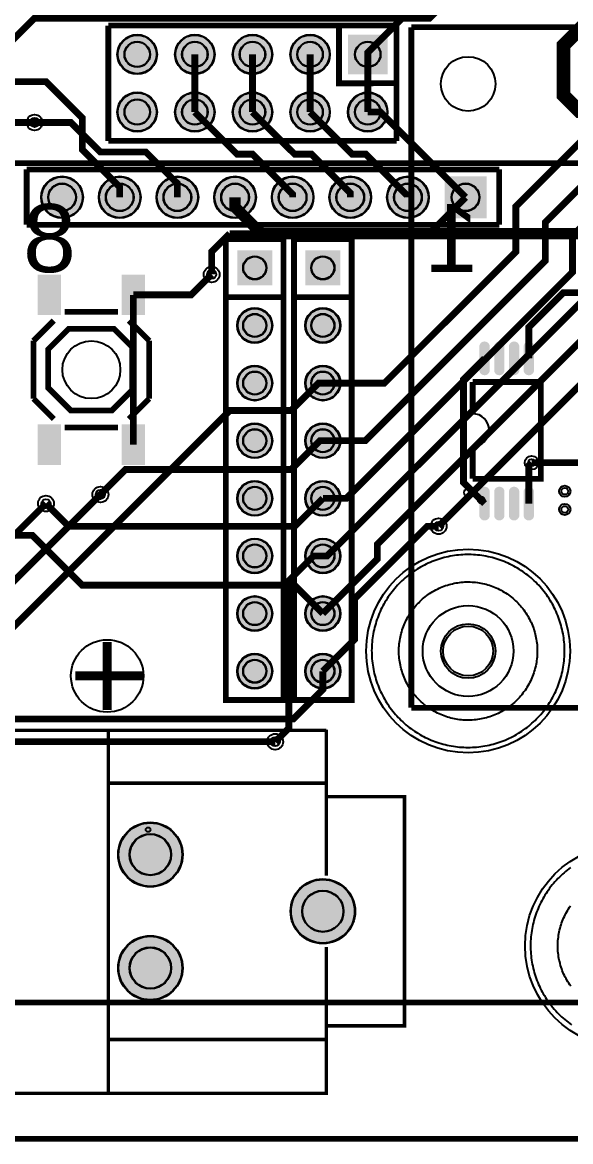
# Model space of a CAD drawing. Header units: millimetres. Extents: x -6 to 120, y -1 to 100.
# Drawn here: x 64.36 to 88.52, y -0.13 to 49.21 of the extents above; entities that cross this region are included whole.
import ezdxf

# ---------------------------------------------------------------- set-up
doc = ezdxf.new("R2010")
doc.units = ezdxf.units.MM
for name, color, linetype, true_color in [('BoardOutLine', 7, 'Continuous', 0xff00ff), ('BottomLayer', 7, 'Continuous', 0x0000ff), ('BottomSilkLayer', 7, 'Continuous', 0x66cc33), ('BottomSolderMaskLayer', 7, 'Continuous', 0xaa00ff), ('Document', 7, 'Continuous', 0xffffff), ('Hole', 7, 'Continuous', 0x222222), ('Multi-Layer', 7, 'Continuous', 0xc0c0c0), ('TopLayer', 7, 'Continuous', 0xff0000), ('TopPasteMaskLayer', 7, 'Continuous', 0x808080), ('TopSilkLayer', 7, 'Continuous', 0xffcc00), ('TopSolderMaskLayer', 7, 'Continuous', 0x800080)]:
    doc.layers.add(name, color=color, linetype=linetype, true_color=true_color)
doc.styles.get("Standard").update_dxf_attribs({"font": 'arial.ttf'})

msp = doc.modelspace()

# ---------------------------------------------------------------- hatches: boundary and pattern name
at = {"layer": 'BottomSolderMaskLayer'}
for points in [[(68.545, 47.8, 1), (70.295, 47.8, 1)], [(71.085, 47.8, 1), (72.835, 47.8, 1)], [(73.625, 47.8, 1), (75.376, 47.8, 1)], [(76.165, 47.8, 1), (77.916, 47.8, 1)], [(80.455, 46.925), (78.705, 46.925), (78.705, 48.675), (80.455, 48.675)], [(68.545, 45.26, 1), (70.295, 45.26, 1)], [(71.085, 45.26, 1), (72.835, 45.26, 1)], [(73.625, 45.26, 1), (75.376, 45.26, 1)], [(76.165, 45.26, 1), (77.916, 45.26, 1)], [(78.705, 45.26, 1), (80.456, 45.26, 1)], [(65.185, 41.501, 1), (67.035, 41.501, 1)], [(67.725, 41.501, 1), (69.575, 41.501, 1)], [(70.265, 41.501, 1), (72.115, 41.501, 1)], [(72.805, 41.501, 1), (74.655, 41.501, 1)], [(75.345, 41.501, 1), (77.195, 41.501, 1)], [(77.885, 41.501, 1), (79.735, 41.501, 1)], [(80.425, 41.501, 1), (82.275, 41.501, 1)], [(84.815, 42.427), (82.965, 42.427), (82.965, 40.576), (84.815, 40.576)], [(75.376, 39.165), (75.376, 37.615), (73.825, 37.615), (73.825, 39.165)], [(78.376, 39.165), (78.376, 37.615), (76.825, 37.615), (76.825, 39.165)], [(73.825, 35.85, 1), (75.376, 35.85, 1)], [(76.825, 35.85, 1), (78.376, 35.85, 1)], [(73.825, 33.31, 1), (75.376, 33.31, 1)], [(76.825, 33.31, 1), (78.376, 33.31, 1)], [(73.825, 30.77, 1), (75.376, 30.77, 1)], [(76.825, 30.77, 1), (78.376, 30.77, 1)], [(73.825, 28.23, 1), (75.376, 28.23, 1)], [(76.825, 28.23, 1), (78.376, 28.23, 1)], [(73.825, 25.69, 1), (75.376, 25.69, 1)], [(76.825, 25.69, 1), (78.376, 25.69, 1)], [(73.825, 23.15, 1), (75.376, 23.15, 1)], [(76.825, 23.15, 1), (78.376, 23.15, 1)], [(73.825, 20.61, 1), (75.376, 20.61, 1)], [(76.825, 20.61, 1), (78.376, 20.61, 1)], [(68.575, 12.525, 1), (71.425, 12.525, 1)], [(76.175, 10.025, 1), (79.025, 10.025, 1)], [(68.575, 7.525, 1), (71.425, 7.525, 1)]]:
    msp.add_hatch(color=256, dxfattribs=at).paths.add_polyline_path(points)
at = {"layer": 'Multi-Layer'}
for points in [[(68.57, 47.8, 1), (70.27, 47.8, 1)], [(71.11, 47.8, 1), (72.81, 47.8, 1)], [(73.65, 47.8, 1), (75.35, 47.8, 1)], [(76.19, 47.8, 1), (77.89, 47.8, 1)], [(80.43, 46.95), (78.73, 46.95), (78.73, 48.65), (80.43, 48.65)], [(68.57, 45.26, 1), (70.27, 45.26, 1)], [(71.11, 45.26, 1), (72.81, 45.26, 1)], [(73.65, 45.26, 1), (75.35, 45.26, 1)], [(76.19, 45.26, 1), (77.89, 45.26, 1)], [(78.73, 45.26, 1), (80.43, 45.26, 1)], [(65.21, 41.501, 1), (67.01, 41.501, 1)], [(67.75, 41.501, 1), (69.55, 41.501, 1)], [(70.29, 41.501, 1), (72.09, 41.501, 1)], [(72.83, 41.501, 1), (74.63, 41.501, 1)], [(75.37, 41.501, 1), (77.17, 41.501, 1)], [(77.91, 41.501, 1), (79.71, 41.501, 1)], [(80.45, 41.501, 1), (82.25, 41.501, 1)], [(84.79, 42.401), (82.99, 42.401), (82.99, 40.601), (84.79, 40.601)], [(75.35, 39.14), (75.35, 37.64), (73.85, 37.64), (73.85, 39.14)], [(78.35, 39.14), (78.35, 37.64), (76.85, 37.64), (76.85, 39.14)], [(73.85, 35.85, 1), (75.35, 35.85, 1)], [(76.85, 35.85, 1), (78.35, 35.85, 1)], [(73.85, 33.31, 1), (75.35, 33.31, 1)], [(76.85, 33.31, 1), (78.35, 33.31, 1)], [(73.85, 30.77, 1), (75.35, 30.77, 1)], [(76.85, 30.77, 1), (78.35, 30.77, 1)], [(73.85, 28.23, 1), (75.35, 28.23, 1)], [(76.85, 28.23, 1), (78.35, 28.23, 1)], [(73.85, 25.69, 1), (75.35, 25.69, 1)], [(76.85, 25.69, 1), (78.35, 25.69, 1)], [(73.85, 23.15, 1), (75.35, 23.15, 1)], [(76.85, 23.15, 1), (78.35, 23.15, 1)], [(73.85, 20.61, 1), (75.35, 20.61, 1)], [(76.85, 20.61, 1), (78.35, 20.61, 1)], [(68.6, 12.525, 1), (71.4, 12.525, 1)], [(76.2, 10.025, 1), (79, 10.025, 1)], [(68.6, 7.525, 1), (71.4, 7.525, 1)]]:
    msp.add_hatch(color=256, dxfattribs=at).paths.add_polyline_path(points)
at = {"layer": 'TopLayer'}
for points in [[(66.05, 38.05), (66.05, 36.35), (65.05, 36.35), (65.05, 38.05)], [(69.749, 38.05), (69.749, 36.35), (68.749, 36.35), (68.749, 38.05)], [(84.925, 33.85, -0.785398), (84.525, 33.85), (84.525, 34.95, -0.785398), (84.925, 34.95)], [(85.575, 33.85, -0.785398), (85.175, 33.85), (85.175, 34.95, -0.785398), (85.575, 34.95)], [(86.226, 33.85, -0.785398), (85.826, 33.85), (85.826, 34.95, -0.785398), (86.226, 34.95)], [(86.876, 33.85, -0.785398), (86.476, 33.85), (86.476, 34.95, -0.785398), (86.876, 34.95)], [(66.05, 31.45), (66.05, 29.75), (65.05, 29.75), (65.05, 31.45)], [(69.751, 31.45), (69.751, 29.75), (68.751, 29.75), (68.751, 31.45)], [(84.925, 27.45, -0.785398), (84.525, 27.45), (84.525, 28.55, -0.785398), (84.925, 28.55)], [(85.575, 27.45, -0.785398), (85.175, 27.45), (85.175, 28.55, -0.785398), (85.575, 28.55)], [(86.226, 27.45, -0.785398), (85.826, 27.45), (85.826, 28.55, -0.785398), (86.226, 28.55)], [(86.876, 27.45, -0.785398), (86.476, 27.45), (86.476, 28.55, -0.785398), (86.876, 28.55)]]:
    msp.add_hatch(color=256, dxfattribs=at).paths.add_polyline_path(points)
at = {"layer": 'TopPasteMaskLayer'}
for points in [[(66.05, 38.05), (66.05, 36.35), (65.05, 36.35), (65.05, 38.05)], [(69.749, 38.05), (69.749, 36.35), (68.749, 36.35), (68.749, 38.05)], [(84.925, 33.85, -0.785398), (84.525, 33.85), (84.525, 34.95, -0.785398), (84.925, 34.95)], [(85.575, 33.85, -0.785398), (85.175, 33.85), (85.175, 34.95, -0.785398), (85.575, 34.95)], [(86.226, 33.85, -0.785398), (85.826, 33.85), (85.826, 34.95, -0.785398), (86.226, 34.95)], [(86.876, 33.85, -0.785398), (86.476, 33.85), (86.476, 34.95, -0.785398), (86.876, 34.95)], [(66.05, 31.45), (66.05, 29.75), (65.05, 29.75), (65.05, 31.45)], [(69.751, 31.45), (69.751, 29.75), (68.751, 29.75), (68.751, 31.45)], [(84.925, 27.45, -0.785398), (84.525, 27.45), (84.525, 28.55, -0.785398), (84.925, 28.55)], [(85.575, 27.45, -0.785398), (85.175, 27.45), (85.175, 28.55, -0.785398), (85.575, 28.55)], [(86.226, 27.45, -0.785398), (85.826, 27.45), (85.826, 28.55, -0.785398), (86.226, 28.55)], [(86.876, 27.45, -0.785398), (86.476, 27.45), (86.476, 28.55, -0.785398), (86.876, 28.55)]]:
    msp.add_hatch(color=256, dxfattribs=at).paths.add_polyline_path(points)
at = {"layer": 'TopSolderMaskLayer'}
for points in [[(68.545, 47.8, 1), (70.295, 47.8, 1)], [(71.085, 47.8, 1), (72.835, 47.8, 1)], [(73.625, 47.8, 1), (75.376, 47.8, 1)], [(76.165, 47.8, 1), (77.916, 47.8, 1)], [(80.455, 46.925), (78.705, 46.925), (78.705, 48.675), (80.455, 48.675)], [(68.545, 45.26, 1), (70.295, 45.26, 1)], [(71.085, 45.26, 1), (72.835, 45.26, 1)], [(73.625, 45.26, 1), (75.376, 45.26, 1)], [(76.165, 45.26, 1), (77.916, 45.26, 1)], [(78.705, 45.26, 1), (80.456, 45.26, 1)], [(65.185, 41.501, 1), (67.035, 41.501, 1)], [(67.725, 41.501, 1), (69.575, 41.501, 1)], [(70.265, 41.501, 1), (72.115, 41.501, 1)], [(72.805, 41.501, 1), (74.655, 41.501, 1)], [(75.345, 41.501, 1), (77.195, 41.501, 1)], [(77.885, 41.501, 1), (79.735, 41.501, 1)], [(80.425, 41.501, 1), (82.275, 41.501, 1)], [(84.815, 42.427), (82.965, 42.427), (82.965, 40.576), (84.815, 40.576)], [(75.376, 39.165), (75.376, 37.615), (73.825, 37.615), (73.825, 39.165)], [(78.376, 39.165), (78.376, 37.615), (76.825, 37.615), (76.825, 39.165)], [(66.065, 38.093), (66.065, 36.307), (65.035, 36.307), (65.035, 38.093)], [(69.764, 38.093), (69.764, 36.307), (68.734, 36.307), (68.734, 38.093)], [(73.825, 35.85, 1), (75.376, 35.85, 1)], [(76.825, 35.85, 1), (78.376, 35.85, 1)], [(84.951, 33.832, -0.785398), (84.5, 33.832), (84.5, 34.969, -0.785398), (84.951, 34.969)], [(85.601, 33.832, -0.785398), (85.15, 33.832), (85.15, 34.969, -0.785398), (85.601, 34.969)], [(86.251, 33.832, -0.785398), (85.8, 33.832), (85.8, 34.969, -0.785398), (86.251, 34.969)], [(86.901, 33.832, -0.785398), (86.45, 33.832), (86.45, 34.969, -0.785398), (86.901, 34.969)], [(73.825, 33.31, 1), (75.376, 33.31, 1)], [(76.825, 33.31, 1), (78.376, 33.31, 1)], [(66.065, 31.493), (66.065, 29.707), (65.035, 29.707), (65.035, 31.493)], [(69.766, 31.493), (69.766, 29.707), (68.736, 29.707), (68.736, 31.493)], [(73.825, 30.77, 1), (75.376, 30.77, 1)], [(76.825, 30.77, 1), (78.376, 30.77, 1)], [(73.825, 28.23, 1), (75.376, 28.23, 1)], [(76.825, 28.23, 1), (78.376, 28.23, 1)], [(84.951, 27.431, -0.785398), (84.5, 27.431), (84.5, 28.568, -0.785398), (84.951, 28.568)], [(85.601, 27.431, -0.785398), (85.15, 27.431), (85.15, 28.568, -0.785398), (85.601, 28.568)], [(86.251, 27.431, -0.785398), (85.8, 27.431), (85.8, 28.568, -0.785398), (86.251, 28.568)], [(86.901, 27.431, -0.785398), (86.45, 27.431), (86.45, 28.568, -0.785398), (86.901, 28.568)], [(73.825, 25.69, 1), (75.376, 25.69, 1)], [(76.825, 25.69, 1), (78.376, 25.69, 1)], [(73.825, 23.15, 1), (75.376, 23.15, 1)], [(76.825, 23.15, 1), (78.376, 23.15, 1)], [(73.825, 20.61, 1), (75.376, 20.61, 1)], [(76.825, 20.61, 1), (78.376, 20.61, 1)], [(68.575, 12.525, 1), (71.425, 12.525, 1)], [(76.175, 10.025, 1), (79.025, 10.025, 1)], [(68.575, 7.525, 1), (71.425, 7.525, 1)]]:
    msp.add_hatch(color=256, dxfattribs=at).paths.add_polyline_path(points)

# ---------------------------------------------------------------- linework, layer by layer
at = {"layer": 'BoardOutLine', "const_width": 0.254}
msp.add_lwpolyline([(0, 99.999), (120, 99.999), (120, -0.001), (0, -0.001)], dxfattribs=at)
at = {"layer": 'BottomLayer', "const_width": 0.3}
for points in [[(63.701, 29.4), (63.701, 48.201), (64.9, 49.4), (82.301, 49.4), (86.299, 53.4), (91.001, 53.4), (94.801, 49.6), (110.099, 49.6), (111.4, 48.3), (111.4, 37.5), (109.299, 35.399), (96.299, 35.399)], [(106.35, 47.5), (106.35, 46.049), (105.901, 45.6), (104.3, 45.6), (99.299, 40.601), (92.901, 40.601), (90.899, 38.6), (90.899, 37.101), (80, 26.199), (80, 25.549), (77.6, 23.149)], [(77.6, 25.689), (77.79, 25.689), (89.701, 37.601), (89.701, 39.1), (92.301, 41.701), (98.499, 41.701), (103.81, 47.01), (103.81, 47.5)], [(77.6, 28.229), (78.631, 28.229), (88.601, 38.201), (88.601, 39.801), (91.501, 42.699), (97.399, 42.699), (101.27, 46.57), (101.27, 47.5)], [(98.73, 47.5), (98.73, 46.43), (96, 43.7), (90.701, 43.7), (87.399, 40.4), (87.399, 38.701), (79.469, 30.769), (77.6, 30.769)], [(77.6, 33.309), (80.31, 33.309), (86.101, 39.1), (86.101, 41.099), (89.8, 44.8), (94.9, 44.8), (96.19, 46.09), (96.19, 47.5)], [(82.7, 26.999), (91.999, 36.301), (91.999, 38), (93.5, 39.501), (100.201, 39.501), (105.2, 44.5), (106.901, 44.5), (108.89, 46.491), (108.89, 47.5)], [(64.9, 44.8), (66.5, 44.8), (67.801, 43.499), (69.8, 43.499), (71.189, 42.11), (71.189, 41.5)], [(82.289, 39.9), (83.889, 41.5)], [(72.7, 38.1), (72.7, 39.1), (73.5, 39.9)], [(73.5, 39.9), (82.289, 39.9)], [(8.2, 39.5), (11.9, 39.5), (24.8, 26.6), (64.8, 26.6), (67, 24.4), (76.35, 24.4), (77.6, 23.15)], [(67.8, 28.4), (68.9, 29.5), (76.2, 29.5), (77.47, 30.77), (77.6, 30.77)], [(86.8, 29.8), (90.6, 29.8), (92.5, 27.9)], [(65.4, 28), (66.4, 27), (76.37, 27), (77.6, 28.23)], [(42.4, 25.1), (49, 18.5), (76.3, 18.5), (77.6, 19.8), (77.6, 20.61)], [(28.7, 25), (35.3, 25), (38.2, 22.1), (42.8, 17.5), (75.5, 17.5)]]:
    msp.add_lwpolyline(points, dxfattribs=at)
at = {"layer": 'BottomLayer'}
for points in [[(84.002, 17.25), (84.095, 17.251), (84.188, 17.254), (84.28, 17.259), (84.373, 17.266), (84.466, 17.276), (84.558, 17.287), (84.65, 17.3), (84.742, 17.315), (84.833, 17.333), (84.924, 17.352), (85.015, 17.373), (85.105, 17.396), (85.195, 17.421), (85.284, 17.448), (85.372, 17.478), (85.46, 17.509), (85.547, 17.541), (85.633, 17.576), (85.719, 17.613), (85.803, 17.651), (85.887, 17.692), (85.97, 17.734), (86.052, 17.778), (86.133, 17.824), (86.213, 17.871), (86.292, 17.921), (86.37, 17.972), (86.446, 18.024), (86.522, 18.079), (86.596, 18.135), (86.669, 18.192), (86.741, 18.252), (86.811, 18.312), (86.88, 18.375), (86.948, 18.438), (87.014, 18.504), (87.079, 18.57), (87.143, 18.639), (87.205, 18.708), (87.265, 18.779), (87.324, 18.851), (87.381, 18.924), (87.436, 18.999), (87.49, 19.075), (87.543, 19.152), (87.593, 19.23), (87.642, 19.309), (87.689, 19.389), (87.734, 19.47), (87.778, 19.553), (87.82, 19.636), (87.86, 19.72), (87.898, 19.805), (87.934, 19.891), (87.968, 19.977), (88, 20.064), (88.031, 20.152), (88.059, 20.241), (88.086, 20.33), (88.111, 20.42), (88.133, 20.51), (88.154, 20.6), (88.173, 20.692), (88.189, 20.783), (88.204, 20.875), (88.217, 20.967), (88.227, 21.06), (88.236, 21.152), (88.243, 21.245), (88.247, 21.338), (88.25, 21.431), (88.25, 21.524), (88.249, 21.617), (88.245, 21.71), (88.24, 21.803), (88.232, 21.896), (88.222, 21.988), (88.211, 22.08), (88.197, 22.172), (88.181, 22.264), (88.163, 22.355), (88.144, 22.446), (88.122, 22.537), (88.098, 22.627), (88.073, 22.716), (88.045, 22.805), (88.015, 22.893), (87.984, 22.981), (87.951, 23.068), (87.915, 23.154), (87.878, 23.239), (87.839, 23.323), (87.798, 23.407), (87.756, 23.49), (87.711, 23.571), (87.665, 23.652), (87.617, 23.732), (87.567, 23.811), (87.516, 23.888), (87.463, 23.964), (87.408, 24.04), (87.352, 24.114), (87.294, 24.186), (87.234, 24.258), (87.173, 24.328), (87.11, 24.397), (87.046, 24.464), (86.981, 24.53), (86.913, 24.595), (86.845, 24.658), (86.775, 24.719), (86.704, 24.779), (86.632, 24.837), (86.558, 24.894), (86.483, 24.949), (86.407, 25.003), (86.33, 25.055), (86.251, 25.105), (86.172, 25.153), (86.091, 25.2), (86.01, 25.245), (85.928, 25.288), (85.844, 25.329), (85.76, 25.369), (85.675, 25.406), (85.589, 25.442), (85.502, 25.476), (85.415, 25.508), (85.327, 25.538), (85.238, 25.566), (85.149, 25.592), (85.059, 25.616), (84.969, 25.638), (84.878, 25.658), (84.787, 25.677), (84.695, 25.693), (84.603, 25.707), (84.511, 25.719), (84.418, 25.729), (84.326, 25.738), (84.233, 25.744), (84.14, 25.748), (84.047, 25.75), (83.954, 25.75), (83.861, 25.748), (83.768, 25.744), (83.675, 25.738), (83.582, 25.729), (83.49, 25.719), (83.398, 25.707), (83.306, 25.693), (83.214, 25.677), (83.123, 25.658), (83.032, 25.638), (82.942, 25.616), (82.852, 25.592), (82.763, 25.566), (82.674, 25.538), (82.586, 25.508), (82.498, 25.476), (82.412, 25.442), (82.326, 25.406), (82.241, 25.369), (82.156, 25.329), (82.073, 25.288), (81.991, 25.245), (81.909, 25.2), (81.829, 25.153), (81.749, 25.105), (81.671, 25.055), (81.594, 25.003), (81.517, 24.949), (81.443, 24.894), (81.369, 24.837), (81.296, 24.779), (81.225, 24.719), (81.156, 24.658), (81.087, 24.595), (81.02, 24.53), (80.954, 24.464), (80.89, 24.397), (80.828, 24.328), (80.767, 24.258), (80.707, 24.186), (80.649, 24.114), (80.593, 24.04), (80.538, 23.964), (80.485, 23.888), (80.433, 23.811), (80.383, 23.732), (80.336, 23.652), (80.289, 23.571), (80.245, 23.49), (80.202, 23.407), (80.161, 23.323), (80.122, 23.239), (80.085, 23.154), (80.05, 23.068), (80.017, 22.981), (79.985, 22.893), (79.956, 22.805), (79.928, 22.716), (79.902, 22.627), (79.879, 22.537), (79.857, 22.446), (79.837, 22.355), (79.82, 22.264), (79.804, 22.172), (79.79, 22.08), (79.778, 21.988), (79.769, 21.896), (79.761, 21.803), (79.755, 21.71), (79.752, 21.617), (79.75, 21.524), (79.751, 21.431), (79.753, 21.338), (79.758, 21.245), (79.765, 21.152), (79.773, 21.06), (79.784, 20.967), (79.797, 20.875), (79.811, 20.783), (79.828, 20.692), (79.847, 20.6), (79.867, 20.51), (79.89, 20.42), (79.915, 20.33), (79.941, 20.241), (79.97, 20.152), (80, 20.064), (80.033, 19.977), (80.067, 19.891), (80.103, 19.805), (80.141, 19.72), (80.181, 19.636), (80.223, 19.553), (80.266, 19.47), (80.312, 19.389), (80.359, 19.309), (80.407, 19.23), (80.458, 19.152), (80.51, 19.075), (80.564, 18.999), (80.62, 18.924), (80.677, 18.851), (80.736, 18.779), (80.796, 18.708), (80.858, 18.639), (80.921, 18.57), (80.986, 18.504), (81.053, 18.438), (81.12, 18.375), (81.189, 18.312), (81.26, 18.252), (81.332, 18.192), (81.405, 18.135), (81.479, 18.079), (81.554, 18.024), (81.631, 17.972), (81.709, 17.921), (81.788, 17.871), (81.868, 17.824), (81.949, 17.778), (82.031, 17.734), (82.114, 17.692), (82.197, 17.651), (82.282, 17.613), (82.367, 17.576), (82.454, 17.541), (82.541, 17.509), (82.629, 17.478), (82.717, 17.448), (82.806, 17.421), (82.895, 17.396), (82.986, 17.373), (83.076, 17.352), (83.167, 17.333), (83.259, 17.315), (83.35, 17.3), (83.442, 17.287), (83.535, 17.276), (83.627, 17.266), (83.72, 17.259), (83.813, 17.254), (83.906, 17.251), (83.999, 17.25)], [(80.951, 21.497), (80.952, 21.575), (80.955, 21.654), (80.96, 21.733), (80.967, 21.811), (80.976, 21.889), (80.987, 21.967), (81.001, 22.045), (81.016, 22.122), (81.033, 22.199), (81.052, 22.276), (81.073, 22.352), (81.096, 22.427), (81.121, 22.502), (81.148, 22.576), (81.177, 22.649), (81.208, 22.722), (81.24, 22.793), (81.275, 22.864), (81.311, 22.934), (81.349, 23.003), (81.389, 23.071), (81.43, 23.138), (81.473, 23.204), (81.518, 23.268), (81.565, 23.332), (81.613, 23.394), (81.663, 23.455), (81.714, 23.515), (81.767, 23.573), (81.822, 23.63), (81.877, 23.686), (81.935, 23.74), (81.993, 23.793), (82.053, 23.844), (82.115, 23.893), (82.177, 23.941), (82.241, 23.987), (82.306, 24.032), (82.372, 24.075), (82.439, 24.116), (82.507, 24.156), (82.576, 24.193), (82.646, 24.229), (82.718, 24.263), (82.789, 24.295), (82.862, 24.326), (82.936, 24.354), (83.01, 24.381), (83.085, 24.405), (83.16, 24.428), (83.236, 24.449), (83.312, 24.468), (83.389, 24.484), (83.467, 24.499), (83.545, 24.512), (83.623, 24.523), (83.701, 24.531), (83.779, 24.538), (83.858, 24.543), (83.937, 24.545), (84.015, 24.546), (84.094, 24.545), (84.173, 24.541), (84.252, 24.536), (84.33, 24.528), (84.408, 24.519), (84.486, 24.507), (84.564, 24.494), (84.641, 24.478), (84.718, 24.461), (84.794, 24.441), (84.87, 24.42), (84.945, 24.396), (85.02, 24.371), (85.093, 24.343), (85.167, 24.314), (85.239, 24.283), (85.311, 24.25), (85.381, 24.215), (85.451, 24.179), (85.52, 24.141), (85.588, 24.1), (85.654, 24.059), (85.72, 24.015), (85.784, 23.97), (85.848, 23.923), (85.91, 23.874), (85.97, 23.824), (86.03, 23.772), (86.088, 23.719), (86.145, 23.665), (86.2, 23.608), (86.254, 23.551), (86.306, 23.492), (86.357, 23.432), (86.406, 23.37), (86.454, 23.308), (86.5, 23.244), (86.544, 23.178), (86.587, 23.112), (86.627, 23.045), (86.667, 22.976), (86.704, 22.907), (86.739, 22.837), (86.773, 22.766), (86.805, 22.694), (86.835, 22.621), (86.863, 22.547), (86.889, 22.473), (86.913, 22.398), (86.936, 22.322), (86.956, 22.246), (86.974, 22.17), (86.991, 22.093), (87.005, 22.015), (87.018, 21.937), (87.028, 21.859), (87.036, 21.781), (87.043, 21.702), (87.047, 21.624), (87.049, 21.545), (87.049, 21.466), (87.047, 21.387), (87.043, 21.308), (87.038, 21.23), (87.03, 21.151), (87.02, 21.073), (87.007, 20.995), (86.993, 20.917), (86.977, 20.84), (86.959, 20.763), (86.939, 20.687), (86.917, 20.611), (86.893, 20.536), (86.868, 20.462), (86.84, 20.388), (86.81, 20.315), (86.778, 20.243), (86.745, 20.171), (86.71, 20.101), (86.673, 20.031), (86.634, 19.962), (86.593, 19.895), (86.551, 19.828), (86.507, 19.763), (86.461, 19.699), (86.414, 19.636), (86.365, 19.574), (86.314, 19.513), (86.262, 19.454), (86.208, 19.396), (86.153, 19.34), (86.097, 19.285), (86.039, 19.231), (85.979, 19.179), (85.919, 19.129), (85.857, 19.08), (85.793, 19.033), (85.729, 18.987), (85.663, 18.944), (85.597, 18.901), (85.529, 18.861), (85.46, 18.822), (85.391, 18.785), (85.32, 18.75), (85.248, 18.717), (85.176, 18.686), (85.103, 18.656), (85.029, 18.629), (84.954, 18.603), (84.879, 18.579), (84.803, 18.558), (84.727, 18.538), (84.65, 18.52), (84.573, 18.504), (84.495, 18.49), (84.417, 18.479), (84.339, 18.469), (84.261, 18.461), (84.182, 18.455), (84.103, 18.452), (84.024, 18.45), (83.945, 18.451), (83.867, 18.453), (83.788, 18.457), (83.709, 18.464), (83.631, 18.472), (83.553, 18.483), (83.475, 18.496), (83.397, 18.51), (83.32, 18.527), (83.244, 18.545), (83.167, 18.566), (83.092, 18.588), (83.017, 18.613), (82.942, 18.639), (82.869, 18.668), (82.796, 18.698), (82.724, 18.73), (82.653, 18.764), (82.582, 18.8), (82.513, 18.837), (82.445, 18.877), (82.377, 18.918), (82.311, 18.96), (82.246, 19.005), (82.182, 19.051), (82.119, 19.099), (82.058, 19.149), (81.998, 19.2), (81.939, 19.252), (81.882, 19.306), (81.826, 19.362), (81.771, 19.419), (81.718, 19.477), (81.666, 19.537), (81.616, 19.598), (81.568, 19.66), (81.521, 19.723), (81.476, 19.788), (81.433, 19.854), (81.391, 19.921), (81.351, 19.989), (81.313, 20.058), (81.277, 20.128), (81.242, 20.199), (81.209, 20.271), (81.179, 20.343), (81.15, 20.417), (81.123, 20.491), (81.097, 20.565), (81.074, 20.641), (81.053, 20.717), (81.034, 20.793), (81.016, 20.87), (81.001, 20.948), (80.988, 21.025), (80.977, 21.103), (80.967, 21.182), (80.96, 21.26), (80.955, 21.339), (80.952, 21.418), (80.951, 21.497)]]:
    msp.add_lwpolyline(points, close=True, dxfattribs=at)
for points in [[(88.518, 11.949), (88.443, 11.894), (88.369, 11.837), (88.297, 11.779), (88.225, 11.719), (88.156, 11.658), (88.087, 11.595), (88.02, 11.53), (87.955, 11.464), (87.89, 11.397), (87.828, 11.328), (87.767, 11.258), (87.707, 11.186), (87.649, 11.114), (87.593, 11.04), (87.538, 10.964), (87.485, 10.888), (87.433, 10.811), (87.384, 10.732), (87.336, 10.652), (87.289, 10.571), (87.245, 10.49), (87.202, 10.407), (87.161, 10.323), (87.122, 10.239), (87.085, 10.154), (87.05, 10.068), (87.017, 9.981), (86.985, 9.893), (86.956, 9.805), (86.928, 9.716), (86.902, 9.627), (86.879, 9.537), (86.857, 9.446), (86.837, 9.355), (86.82, 9.264), (86.804, 9.172), (86.79, 9.08), (86.778, 8.988), (86.769, 8.895), (86.761, 8.803), (86.756, 8.71), (86.752, 8.617), (86.75, 8.524), (86.751, 8.431), (86.753, 8.338), (86.758, 8.245), (86.765, 8.152), (86.773, 8.06), (86.784, 7.967), (86.797, 7.875), (86.811, 7.783), (86.828, 7.692), (86.847, 7.6), (86.867, 7.51), (86.89, 7.419), (86.915, 7.33), (86.941, 7.241), (86.97, 7.152), (87, 7.064), (87.033, 6.977), (87.067, 6.89), (87.103, 6.805), (87.141, 6.72), (87.181, 6.636), (87.223, 6.553), (87.266, 6.47), (87.312, 6.389), (87.359, 6.309), (87.407, 6.23), (87.458, 6.152), (87.51, 6.075), (87.564, 5.999), (87.62, 5.924), (87.677, 5.851), (87.736, 5.779), (87.796, 5.708), (87.858, 5.639), (87.921, 5.57), (87.986, 5.504), (88.053, 5.438), (88.12, 5.375), (88.189, 5.312), (88.26, 5.252), (88.332, 5.192), (88.405, 5.135), (88.479, 5.079), (88.554, 5.024)], [(88.521, 6.723), (88.476, 6.788), (88.433, 6.854), (88.391, 6.921), (88.351, 6.989), (88.313, 7.058), (88.277, 7.128), (88.242, 7.199), (88.209, 7.271), (88.179, 7.343), (88.15, 7.417), (88.123, 7.491), (88.097, 7.565), (88.074, 7.641), (88.053, 7.717), (88.034, 7.793), (88.017, 7.87), (88.001, 7.948), (87.988, 8.025), (87.977, 8.103), (87.968, 8.182), (87.96, 8.26), (87.955, 8.339), (87.952, 8.418), (87.951, 8.497), (87.951, 8.497), (87.952, 8.575), (87.955, 8.654), (87.96, 8.733), (87.967, 8.811), (87.976, 8.889), (87.987, 8.967), (88.001, 9.045), (88.016, 9.122), (88.033, 9.199), (88.052, 9.276), (88.073, 9.352), (88.096, 9.427), (88.121, 9.502), (88.148, 9.576), (88.177, 9.649), (88.208, 9.721), (88.24, 9.793), (88.275, 9.864), (88.311, 9.934), (88.349, 10.003), (88.389, 10.071), (88.43, 10.138), (88.473, 10.204), (88.518, 10.268)]]:
    msp.add_lwpolyline(points, dxfattribs=at)
at = {"layer": 'BottomSilkLayer', "const_width": 0.254}
for points in [[(93.5, 43.001), (56.5, 43.001), (56.5, 6.001)], [(85.372, 42.731), (64.552, 42.731)], [(64.552, 42.731), (64.552, 40.291)], [(85.372, 40.291), (85.372, 42.731)], [(64.552, 40.291), (85.372, 40.291)], [(93.5, 6.001), (56.5, 6.001)]]:
    msp.add_lwpolyline(points, dxfattribs=at)
at = {"layer": 'BottomSilkLayer'}
for centre in [(84, 21.5), (91, 8.5)]:
    msp.add_circle(centre, 4.49, dxfattribs=at)
at = {"layer": 'BottomSolderMaskLayer'}
for centre, radius in [((69.42, 47.8), 0.875), ((69.42, 47.8), 0.566), ((71.96, 47.8), 0.875), ((71.96, 47.8), 0.566), ((74.5, 47.8), 0.875), ((74.5, 47.8), 0.566), ((77.04, 47.8), 0.875), ((77.04, 47.8), 0.566), ((79.58, 47.8), 0.566), ((69.42, 45.26), 0.875), ((71.96, 45.26), 0.875), ((74.5, 45.26), 0.875), ((77.04, 45.26), 0.875), ((79.58, 45.26), 0.875), ((69.42, 45.26), 0.566), ((71.96, 45.26), 0.566), ((74.5, 45.26), 0.566), ((77.04, 45.26), 0.566), ((79.58, 45.26), 0.566), ((66.11, 41.501), 0.925), ((66.11, 41.501), 0.617), ((68.65, 41.501), 0.925), ((68.65, 41.501), 0.617), ((71.19, 41.501), 0.925), ((71.19, 41.501), 0.617), ((73.73, 41.501), 0.925), ((73.73, 41.501), 0.617), ((76.27, 41.501), 0.925), ((76.27, 41.501), 0.617), ((78.81, 41.501), 0.925), ((78.81, 41.501), 0.617), ((81.35, 41.501), 0.925), ((81.35, 41.501), 0.617), ((83.89, 41.501), 0.617), ((74.6, 38.39), 0.517), ((77.6, 38.39), 0.517), ((74.6, 35.85), 0.775), ((77.6, 35.85), 0.775), ((74.6, 35.85), 0.517), ((77.6, 35.85), 0.517), ((74.6, 33.31), 0.775), ((77.6, 33.31), 0.775), ((74.6, 33.31), 0.517), ((77.6, 33.31), 0.517), ((74.6, 30.77), 0.775), ((74.6, 30.77), 0.517), ((77.6, 30.77), 0.775), ((77.6, 30.77), 0.517), ((74.6, 28.23), 0.775), ((74.6, 28.23), 0.517), ((77.6, 28.23), 0.775), ((77.6, 28.23), 0.517), ((74.6, 25.69), 0.775), ((74.6, 25.69), 0.517), ((77.6, 25.69), 0.775), ((77.6, 25.69), 0.517), ((74.6, 23.15), 0.775), ((77.6, 23.15), 0.775), ((74.6, 23.15), 0.517), ((77.6, 23.15), 0.517), ((84, 21.5), 2), ((74.6, 20.61), 0.775), ((77.6, 20.61), 0.775), ((74.6, 20.61), 0.517), ((77.6, 20.61), 0.517), ((70, 12.525), 1.425), ((70, 12.525), 0.916), ((77.6, 10.025), 1.425), ((77.6, 10.025), 0.916), ((70, 7.525), 1.425), ((70, 7.525), 0.916)]:
    msp.add_circle(centre, radius, dxfattribs=at)
at = {"layer": 'Document'}
for centre, radius in [((84.588, 28.152), 0.15), ((69.9, 13.625), 0.1)]:
    msp.add_circle(centre, radius, dxfattribs=at)
at = {"layer": 'Hole'}
for centre, radius in [((64.9, 44.8), 0.2), ((72.7, 38.1), 0.2), ((86.8, 29.8), 0.152), ((88.258, 28.542), 0.15), ((65.4, 28), 0.2), ((67.8, 28.4), 0.2), ((88.258, 27.742), 0.15), ((82.7, 27), 0.2), ((75.5, 17.5), 0.2)]:
    msp.add_circle(centre, radius, dxfattribs=at)
at = {"layer": 'Multi-Layer'}
for centre, radius in [((69.42, 47.8), 0.85), ((71.96, 47.8), 0.85), ((74.5, 47.8), 0.85), ((77.04, 47.8), 0.85), ((69.42, 47.8), 0.55), ((71.96, 47.8), 0.55), ((74.5, 47.8), 0.55), ((77.04, 47.8), 0.55), ((79.58, 47.8), 0.55), ((69.42, 45.26), 0.85), ((71.96, 45.26), 0.85), ((74.5, 45.26), 0.85), ((77.04, 45.26), 0.85), ((79.58, 45.26), 0.85), ((69.42, 45.26), 0.55), ((71.96, 45.26), 0.55), ((74.5, 45.26), 0.55), ((77.04, 45.26), 0.55), ((79.58, 45.26), 0.55), ((64.9, 44.8), 0.35), ((66.11, 41.501), 0.9), ((66.11, 41.501), 0.6), ((68.65, 41.501), 0.9), ((68.65, 41.501), 0.6), ((71.19, 41.501), 0.9), ((71.19, 41.501), 0.6), ((73.73, 41.501), 0.9), ((73.73, 41.501), 0.6), ((76.27, 41.501), 0.9), ((76.27, 41.501), 0.6), ((78.81, 41.501), 0.9), ((78.81, 41.501), 0.6), ((81.35, 41.501), 0.9), ((81.35, 41.501), 0.6), ((83.89, 41.501), 0.6), ((74.6, 38.39), 0.5), ((77.6, 38.39), 0.5), ((72.7, 38.1), 0.35), ((74.6, 35.85), 0.75), ((77.6, 35.85), 0.75), ((74.6, 35.85), 0.5), ((77.6, 35.85), 0.5), ((74.6, 33.31), 0.75), ((77.6, 33.31), 0.75), ((74.6, 33.31), 0.5), ((77.6, 33.31), 0.5), ((74.6, 30.77), 0.75), ((74.6, 30.77), 0.5), ((77.6, 30.77), 0.75), ((77.6, 30.77), 0.5), ((86.8, 29.8), 0.305), ((67.8, 28.4), 0.35), ((74.6, 28.23), 0.75), ((74.6, 28.23), 0.5), ((77.6, 28.23), 0.75), ((77.6, 28.23), 0.5), ((88.258, 28.542), 0.25), ((65.4, 28), 0.35), ((88.258, 27.742), 0.25), ((82.7, 27), 0.35), ((74.6, 25.69), 0.75), ((74.6, 25.69), 0.5), ((77.6, 25.69), 0.75), ((77.6, 25.69), 0.5), ((74.6, 23.15), 0.75), ((77.6, 23.15), 0.75), ((74.6, 23.15), 0.5), ((77.6, 23.15), 0.5), ((84, 21.5), 1.1), ((74.6, 20.61), 0.75), ((77.6, 20.61), 0.75), ((74.6, 20.61), 0.5), ((77.6, 20.61), 0.5), ((75.5, 17.5), 0.35), ((70, 12.525), 1.4), ((70, 12.525), 0.9), ((77.6, 10.025), 1.4), ((77.6, 10.025), 0.9), ((70, 7.525), 1.4), ((70, 7.525), 0.9)]:
    msp.add_circle(centre, radius, dxfattribs=at)
at = {"layer": 'TopLayer'}
for points, const_width in [([(82.8, 51.1), (79.58, 47.88), (79.58, 47.8)], 0.3), ([(92.5, 42.999), (92.5, 44.8), (91.999, 45.3), (88.9, 45.3), (88.199, 46.001), (88.199, 48.201), (89.5, 49.501), (110, 49.501), (111.151, 48.351), (111.151, 35.351), (110.9, 35.1)], 0.6), ([(71.96, 47.8), (71.96, 45.26)], 0.3), ([(74.5, 47.8), (74.5, 45.26)], 0.3), ([(77.04, 47.8), (77.04, 45.26)], 0.3), ([(79.58, 47.8), (79.58, 45.26)], 0.3), ([(32.441, 45), (39.599, 45), (41.199, 46.601), (65.4, 46.601), (67, 45), (67, 43.601), (68.649, 41.95), (68.649, 41.5)], 0.3), ([(76.269, 41.5), (76.269, 41.63), (74.501, 43.4), (73.82, 43.4), (71.961, 45.259)], 0.3), ([(78.809, 41.5), (78.809, 41.691), (77.1, 43.4), (76.36, 43.4), (74.501, 45.259)], 0.3), ([(81.349, 41.5), (81.349, 41.551), (79.5, 43.4), (78.9, 43.4), (77.041, 45.259)], 0.3), ([(83.89, 41.501), (80.131, 45.26), (79.58, 45.26)], 0.3), ([(32.44, 42.28), (34.06, 43.9), (37.6, 43.9), (40.1, 43.9), (41, 44.8), (64.9, 44.8)], 0.3), ([(90.121, 40.6), (89.422, 39.9), (74.9, 39.9), (73.73, 41.07), (73.73, 41.501)], 0.5), ([(69.249, 37.2), (71.8, 37.2), (72.7, 38.1)], 0.3), ([(69.251, 30.601), (69.248, 37.2)], 0.3), ([(86.675, 34.401), (86.675, 35.775), (88.199, 37.299), (92.101, 37.299), (93.5, 35.9), (93.5, 33.2), (92.601, 32.3), (92.601, 31.15)], 0.3), ([(84.725, 28), (83.8, 28.925), (83.8, 33.476), (84.725, 34.401)], 0.3), ([(7.475, 22.625), (7.475, 18.325), (9.101, 16.7), (23.899, 16.7), (25.2, 15.399), (56.8, 15.399), (73.5, 32.1), (76.2, 32.1), (77.409, 33.309), (77.6, 33.309)], 0.3), ([(86.676, 28), (86.676, 29.676), (86.8, 29.8)], 0.3), ([(8.875, 22.625), (8.875, 18.325), (9.701, 17.5), (24.4, 17.5), (25.7, 16.199), (55.599, 16.199), (67.8, 28.4)], 0.3), ([(11.674, 22.625), (11.674, 21.226), (14.6, 18.3), (25.002, 18.3), (26.302, 16.999), (54.4, 16.999), (65.4, 28)], 0.3), ([(77.6, 20.609), (78.999, 22.011), (78.999, 23.799), (82.201, 27), (82.7, 27)], 0.3), ([(75.5, 17.5), (76.1, 18.1), (76.1, 24.6), (77.19, 25.69), (77.6, 25.69)], 0.3)]:
    msp.add_lwpolyline(points, dxfattribs=dict(at, const_width=const_width))
for points in [[(84.002, 17.25), (84.095, 17.251), (84.188, 17.254), (84.28, 17.259), (84.373, 17.266), (84.466, 17.276), (84.558, 17.287), (84.65, 17.3), (84.742, 17.315), (84.833, 17.333), (84.924, 17.352), (85.015, 17.373), (85.105, 17.396), (85.195, 17.421), (85.284, 17.448), (85.372, 17.478), (85.46, 17.509), (85.547, 17.541), (85.633, 17.576), (85.719, 17.613), (85.803, 17.651), (85.887, 17.692), (85.97, 17.734), (86.052, 17.778), (86.133, 17.824), (86.213, 17.871), (86.292, 17.921), (86.37, 17.972), (86.446, 18.024), (86.522, 18.079), (86.596, 18.135), (86.669, 18.192), (86.741, 18.252), (86.811, 18.312), (86.88, 18.375), (86.948, 18.438), (87.014, 18.504), (87.079, 18.57), (87.143, 18.639), (87.205, 18.708), (87.265, 18.779), (87.324, 18.851), (87.381, 18.924), (87.436, 18.999), (87.49, 19.075), (87.543, 19.152), (87.593, 19.23), (87.642, 19.309), (87.689, 19.389), (87.734, 19.47), (87.778, 19.553), (87.82, 19.636), (87.86, 19.72), (87.898, 19.805), (87.934, 19.891), (87.968, 19.977), (88, 20.064), (88.031, 20.152), (88.059, 20.241), (88.086, 20.33), (88.111, 20.42), (88.133, 20.51), (88.154, 20.6), (88.173, 20.692), (88.189, 20.783), (88.204, 20.875), (88.217, 20.967), (88.227, 21.06), (88.236, 21.152), (88.243, 21.245), (88.247, 21.338), (88.25, 21.431), (88.25, 21.524), (88.249, 21.617), (88.245, 21.71), (88.24, 21.803), (88.232, 21.896), (88.222, 21.988), (88.211, 22.08), (88.197, 22.172), (88.181, 22.264), (88.163, 22.355), (88.144, 22.446), (88.122, 22.537), (88.098, 22.627), (88.073, 22.716), (88.045, 22.805), (88.015, 22.893), (87.984, 22.981), (87.951, 23.068), (87.915, 23.154), (87.878, 23.239), (87.839, 23.323), (87.798, 23.407), (87.756, 23.49), (87.711, 23.571), (87.665, 23.652), (87.617, 23.732), (87.567, 23.811), (87.516, 23.888), (87.463, 23.964), (87.408, 24.04), (87.352, 24.114), (87.294, 24.186), (87.234, 24.258), (87.173, 24.328), (87.11, 24.397), (87.046, 24.464), (86.981, 24.53), (86.913, 24.595), (86.845, 24.658), (86.775, 24.719), (86.704, 24.779), (86.632, 24.837), (86.558, 24.894), (86.483, 24.949), (86.407, 25.003), (86.33, 25.055), (86.251, 25.105), (86.172, 25.153), (86.091, 25.2), (86.01, 25.245), (85.928, 25.288), (85.844, 25.329), (85.76, 25.369), (85.675, 25.406), (85.589, 25.442), (85.502, 25.476), (85.415, 25.508), (85.327, 25.538), (85.238, 25.566), (85.149, 25.592), (85.059, 25.616), (84.969, 25.638), (84.878, 25.658), (84.787, 25.677), (84.695, 25.693), (84.603, 25.707), (84.511, 25.719), (84.418, 25.729), (84.326, 25.738), (84.233, 25.744), (84.14, 25.748), (84.047, 25.75), (83.954, 25.75), (83.861, 25.748), (83.768, 25.744), (83.675, 25.738), (83.582, 25.729), (83.49, 25.719), (83.398, 25.707), (83.306, 25.693), (83.214, 25.677), (83.123, 25.658), (83.032, 25.638), (82.942, 25.616), (82.852, 25.592), (82.763, 25.566), (82.674, 25.538), (82.586, 25.508), (82.498, 25.476), (82.412, 25.442), (82.326, 25.406), (82.241, 25.369), (82.156, 25.329), (82.073, 25.288), (81.991, 25.245), (81.909, 25.2), (81.829, 25.153), (81.749, 25.105), (81.671, 25.055), (81.594, 25.003), (81.517, 24.949), (81.443, 24.894), (81.369, 24.837), (81.296, 24.779), (81.225, 24.719), (81.156, 24.658), (81.087, 24.595), (81.02, 24.53), (80.954, 24.464), (80.89, 24.397), (80.828, 24.328), (80.767, 24.258), (80.707, 24.186), (80.649, 24.114), (80.593, 24.04), (80.538, 23.964), (80.485, 23.888), (80.433, 23.811), (80.383, 23.732), (80.336, 23.652), (80.289, 23.571), (80.245, 23.49), (80.202, 23.407), (80.161, 23.323), (80.122, 23.239), (80.085, 23.154), (80.05, 23.068), (80.017, 22.981), (79.985, 22.893), (79.956, 22.805), (79.928, 22.716), (79.902, 22.627), (79.879, 22.537), (79.857, 22.446), (79.837, 22.355), (79.82, 22.264), (79.804, 22.172), (79.79, 22.08), (79.778, 21.988), (79.769, 21.896), (79.761, 21.803), (79.755, 21.71), (79.752, 21.617), (79.75, 21.524), (79.751, 21.431), (79.753, 21.338), (79.758, 21.245), (79.765, 21.152), (79.773, 21.06), (79.784, 20.967), (79.797, 20.875), (79.811, 20.783), (79.828, 20.692), (79.847, 20.6), (79.867, 20.51), (79.89, 20.42), (79.915, 20.33), (79.941, 20.241), (79.97, 20.152), (80, 20.064), (80.033, 19.977), (80.067, 19.891), (80.103, 19.805), (80.141, 19.72), (80.181, 19.636), (80.223, 19.553), (80.266, 19.47), (80.312, 19.389), (80.359, 19.309), (80.407, 19.23), (80.458, 19.152), (80.51, 19.075), (80.564, 18.999), (80.62, 18.924), (80.677, 18.851), (80.736, 18.779), (80.796, 18.708), (80.858, 18.639), (80.921, 18.57), (80.986, 18.504), (81.053, 18.438), (81.12, 18.375), (81.189, 18.312), (81.26, 18.252), (81.332, 18.192), (81.405, 18.135), (81.479, 18.079), (81.554, 18.024), (81.631, 17.972), (81.709, 17.921), (81.788, 17.871), (81.868, 17.824), (81.949, 17.778), (82.031, 17.734), (82.114, 17.692), (82.197, 17.651), (82.282, 17.613), (82.367, 17.576), (82.454, 17.541), (82.541, 17.509), (82.629, 17.478), (82.717, 17.448), (82.806, 17.421), (82.895, 17.396), (82.986, 17.373), (83.076, 17.352), (83.167, 17.333), (83.259, 17.315), (83.35, 17.3), (83.442, 17.287), (83.535, 17.276), (83.627, 17.266), (83.72, 17.259), (83.813, 17.254), (83.906, 17.251), (83.999, 17.25)], [(80.951, 21.497), (80.952, 21.575), (80.955, 21.654), (80.96, 21.733), (80.967, 21.811), (80.976, 21.889), (80.987, 21.967), (81.001, 22.045), (81.016, 22.122), (81.033, 22.199), (81.052, 22.276), (81.073, 22.352), (81.096, 22.427), (81.121, 22.502), (81.148, 22.576), (81.177, 22.649), (81.208, 22.722), (81.24, 22.793), (81.275, 22.864), (81.311, 22.934), (81.349, 23.003), (81.389, 23.071), (81.43, 23.138), (81.473, 23.204), (81.518, 23.268), (81.565, 23.332), (81.613, 23.394), (81.663, 23.455), (81.714, 23.515), (81.767, 23.573), (81.822, 23.63), (81.877, 23.686), (81.935, 23.74), (81.993, 23.793), (82.053, 23.844), (82.115, 23.893), (82.177, 23.941), (82.241, 23.987), (82.306, 24.032), (82.372, 24.075), (82.439, 24.116), (82.507, 24.156), (82.576, 24.193), (82.646, 24.229), (82.718, 24.263), (82.789, 24.295), (82.862, 24.326), (82.936, 24.354), (83.01, 24.381), (83.085, 24.405), (83.16, 24.428), (83.236, 24.449), (83.312, 24.468), (83.389, 24.484), (83.467, 24.499), (83.545, 24.512), (83.623, 24.523), (83.701, 24.531), (83.779, 24.538), (83.858, 24.543), (83.937, 24.545), (84.015, 24.546), (84.094, 24.545), (84.173, 24.541), (84.252, 24.536), (84.33, 24.528), (84.408, 24.519), (84.486, 24.507), (84.564, 24.494), (84.641, 24.478), (84.718, 24.461), (84.794, 24.441), (84.87, 24.42), (84.945, 24.396), (85.02, 24.371), (85.093, 24.343), (85.167, 24.314), (85.239, 24.283), (85.311, 24.25), (85.381, 24.215), (85.451, 24.179), (85.52, 24.141), (85.588, 24.1), (85.654, 24.059), (85.72, 24.015), (85.784, 23.97), (85.848, 23.923), (85.91, 23.874), (85.97, 23.824), (86.03, 23.772), (86.088, 23.719), (86.145, 23.665), (86.2, 23.608), (86.254, 23.551), (86.306, 23.492), (86.357, 23.432), (86.406, 23.37), (86.454, 23.308), (86.5, 23.244), (86.544, 23.178), (86.587, 23.112), (86.627, 23.045), (86.667, 22.976), (86.704, 22.907), (86.739, 22.837), (86.773, 22.766), (86.805, 22.694), (86.835, 22.621), (86.863, 22.547), (86.889, 22.473), (86.913, 22.398), (86.936, 22.322), (86.956, 22.246), (86.974, 22.17), (86.991, 22.093), (87.005, 22.015), (87.018, 21.937), (87.028, 21.859), (87.036, 21.781), (87.043, 21.702), (87.047, 21.624), (87.049, 21.545), (87.049, 21.466), (87.047, 21.387), (87.043, 21.308), (87.038, 21.23), (87.03, 21.151), (87.02, 21.073), (87.007, 20.995), (86.993, 20.917), (86.977, 20.84), (86.959, 20.763), (86.939, 20.687), (86.917, 20.611), (86.893, 20.536), (86.868, 20.462), (86.84, 20.388), (86.81, 20.315), (86.778, 20.243), (86.745, 20.171), (86.71, 20.101), (86.673, 20.031), (86.634, 19.962), (86.593, 19.895), (86.551, 19.828), (86.507, 19.763), (86.461, 19.699), (86.414, 19.636), (86.365, 19.574), (86.314, 19.513), (86.262, 19.454), (86.208, 19.396), (86.153, 19.34), (86.097, 19.285), (86.039, 19.231), (85.979, 19.179), (85.919, 19.129), (85.857, 19.08), (85.793, 19.033), (85.729, 18.987), (85.663, 18.944), (85.597, 18.901), (85.529, 18.861), (85.46, 18.822), (85.391, 18.785), (85.32, 18.75), (85.248, 18.717), (85.176, 18.686), (85.103, 18.656), (85.029, 18.629), (84.954, 18.603), (84.879, 18.579), (84.803, 18.558), (84.727, 18.538), (84.65, 18.52), (84.573, 18.504), (84.495, 18.49), (84.417, 18.479), (84.339, 18.469), (84.261, 18.461), (84.182, 18.455), (84.103, 18.452), (84.024, 18.45), (83.945, 18.451), (83.867, 18.453), (83.788, 18.457), (83.709, 18.464), (83.631, 18.472), (83.553, 18.483), (83.475, 18.496), (83.397, 18.51), (83.32, 18.527), (83.244, 18.545), (83.167, 18.566), (83.092, 18.588), (83.017, 18.613), (82.942, 18.639), (82.869, 18.668), (82.796, 18.698), (82.724, 18.73), (82.653, 18.764), (82.582, 18.8), (82.513, 18.837), (82.445, 18.877), (82.377, 18.918), (82.311, 18.96), (82.246, 19.005), (82.182, 19.051), (82.119, 19.099), (82.058, 19.149), (81.998, 19.2), (81.939, 19.252), (81.882, 19.306), (81.826, 19.362), (81.771, 19.419), (81.718, 19.477), (81.666, 19.537), (81.616, 19.598), (81.568, 19.66), (81.521, 19.723), (81.476, 19.788), (81.433, 19.854), (81.391, 19.921), (81.351, 19.989), (81.313, 20.058), (81.277, 20.128), (81.242, 20.199), (81.209, 20.271), (81.179, 20.343), (81.15, 20.417), (81.123, 20.491), (81.097, 20.565), (81.074, 20.641), (81.053, 20.717), (81.034, 20.793), (81.016, 20.87), (81.001, 20.948), (80.988, 21.025), (80.977, 21.103), (80.967, 21.182), (80.96, 21.26), (80.955, 21.339), (80.952, 21.418), (80.951, 21.497)]]:
    msp.add_lwpolyline(points, close=True, dxfattribs=at)
for points in [[(88.518, 11.949), (88.443, 11.894), (88.369, 11.837), (88.297, 11.779), (88.225, 11.719), (88.156, 11.658), (88.087, 11.595), (88.02, 11.53), (87.955, 11.464), (87.89, 11.397), (87.828, 11.328), (87.767, 11.258), (87.707, 11.186), (87.649, 11.114), (87.593, 11.04), (87.538, 10.964), (87.485, 10.888), (87.433, 10.811), (87.384, 10.732), (87.336, 10.652), (87.289, 10.571), (87.245, 10.49), (87.202, 10.407), (87.161, 10.323), (87.122, 10.239), (87.085, 10.154), (87.05, 10.068), (87.017, 9.981), (86.985, 9.893), (86.956, 9.805), (86.928, 9.716), (86.902, 9.627), (86.879, 9.537), (86.857, 9.446), (86.837, 9.355), (86.82, 9.264), (86.804, 9.172), (86.79, 9.08), (86.778, 8.988), (86.769, 8.895), (86.761, 8.803), (86.756, 8.71), (86.752, 8.617), (86.75, 8.524), (86.751, 8.431), (86.753, 8.338), (86.758, 8.245), (86.765, 8.152), (86.773, 8.06), (86.784, 7.967), (86.797, 7.875), (86.811, 7.783), (86.828, 7.692), (86.847, 7.6), (86.867, 7.51), (86.89, 7.419), (86.915, 7.33), (86.941, 7.241), (86.97, 7.152), (87, 7.064), (87.033, 6.977), (87.067, 6.89), (87.103, 6.805), (87.141, 6.72), (87.181, 6.636), (87.223, 6.553), (87.266, 6.47), (87.312, 6.389), (87.359, 6.309), (87.407, 6.23), (87.458, 6.152), (87.51, 6.075), (87.564, 5.999), (87.62, 5.924), (87.677, 5.851), (87.736, 5.779), (87.796, 5.708), (87.858, 5.639), (87.921, 5.57), (87.986, 5.504), (88.053, 5.438), (88.12, 5.375), (88.189, 5.312), (88.26, 5.252), (88.332, 5.192), (88.405, 5.135), (88.479, 5.079), (88.554, 5.024)], [(88.521, 6.723), (88.476, 6.788), (88.433, 6.854), (88.391, 6.921), (88.351, 6.989), (88.313, 7.058), (88.277, 7.128), (88.242, 7.199), (88.209, 7.271), (88.179, 7.343), (88.15, 7.417), (88.123, 7.491), (88.097, 7.565), (88.074, 7.641), (88.053, 7.717), (88.034, 7.793), (88.017, 7.87), (88.001, 7.948), (87.988, 8.025), (87.977, 8.103), (87.968, 8.182), (87.96, 8.26), (87.955, 8.339), (87.952, 8.418), (87.951, 8.497), (87.951, 8.497), (87.952, 8.575), (87.955, 8.654), (87.96, 8.733), (87.967, 8.811), (87.976, 8.889), (87.987, 8.967), (88.001, 9.045), (88.016, 9.122), (88.033, 9.199), (88.052, 9.276), (88.073, 9.352), (88.096, 9.427), (88.121, 9.502), (88.148, 9.576), (88.177, 9.649), (88.208, 9.721), (88.24, 9.793), (88.275, 9.864), (88.311, 9.934), (88.349, 10.003), (88.389, 10.071), (88.43, 10.138), (88.473, 10.204), (88.518, 10.268)]]:
    msp.add_lwpolyline(points, dxfattribs=at)
at = {"layer": 'TopSilkLayer'}
for points, const_width in [([(80.85, 49.07), (68.15, 49.07)], 0.254), ([(68.15, 43.99), (68.15, 49.07)], 0.254), ([(80.85, 46.53), (78.31, 46.523), (78.31, 49.07)], 0.254), ([(80.85, 43.99), (80.85, 49.07)], 0.254), ([(81.5, 49), (81.5, 19)], 0.254), ([(81.5, 49), (118.5, 49), (118.5, 19)], 0.254), ([(80.85, 43.99), (68.15, 43.99)], 0.254), ([(75.87, 37.097), (73.33, 37.097)], 0.254), ([(78.87, 37.097), (76.33, 37.097)], 0.254), ([(68.569, 36.45), (66.232, 36.45)], 0.254), ([(65.745, 36.07), (64.85, 35.175)], 0.254), ([(69.95, 35.175), (69.055, 36.07)], 0.254), ([(64.85, 35.175), (64.85, 32.625)], 0.254), ([(69.95, 35.175), (69.95, 32.625)], 0.254), ([(84.2, 29.092), (87.2, 29.092), (87.2, 33.359)], 0.254), ([(87.163, 33.359), (84.2, 33.359)], 0.254), ([(84.2, 31.962), (84.2, 33.359)], 0.254), ([(65.745, 31.73), (64.85, 32.625)], 0.254), ([(69.95, 32.625), (69.055, 31.73)], 0.254), ([(68.569, 31.35), (66.232, 31.35)], 0.254), ([(84.2, 29.092), (84.2, 30.489)], 0.254), ([(68.1, 21.9), (68.1, 18.9)], 0.4), ([(66.7, 20.4), (69.7, 20.4)], 0.4), ([(81.5, 19), (118.5, 19)], 0.254), ([(23.851, 18), (68.15, 18)], 0.152), ([(77.75, 18), (68.15, 18), (68.15, 2), (77.75, 2), (77.75, 8.452)], 0.152), ([(77.75, 11.598), (77.75, 18.025)], 0.152), ([(68.15, 15.675), (77.75, 15.675)], 0.152), ([(77.75, 15.077), (81.199, 15.077), (81.199, 4.976), (77.75, 4.976), (77.75, 5.374)], 0.152), ([(77.75, 4.375), (68.15, 4.375)], 0.152), ([(23.851, 2), (68.15, 2)], 0.152)]:
    msp.add_lwpolyline(points, dxfattribs=dict(at, const_width=const_width))
at = {"layer": 'TopSilkLayer', "const_width": 0.254}
for points in [[(75.87, 19.34), (73.33, 19.34), (73.33, 39.66), (75.87, 39.66), (75.87, 19.34)], [(78.87, 19.34), (76.33, 19.34), (76.33, 39.66), (78.87, 39.66), (78.87, 19.34)], [(69.201, 34.901), (69.201, 33.001), (68.299, 32.099), (66.501, 32.099), (65.5, 33.1), (65.5, 34.799), (66.402, 35.701), (68.401, 35.701), (69.201, 34.901)]]:
    msp.add_lwpolyline(points, close=True, dxfattribs=at)
at = {"layer": 'TopSilkLayer'}
for centre, radius in [((84, 46.5), 1.2), ((67.4, 33.9), 1.275), ((84, 21.5), 4.49), ((84, 21.5), 1.2), ((68.1, 20.4), 1.597), ((91, 8.5), 4.49)]:
    msp.add_circle(centre, radius, dxfattribs=at)
for centre, radius, start, end in [((84.2, 31.238), 0.724, 270, 90), ((83.964, 28.485), 0.15, 90, 89.5149)]:
    msp.add_arc(centre, radius, start, end, dxfattribs=at)
at = {"layer": 'TopSolderMaskLayer'}
for centre, radius in [((69.42, 47.8), 0.875), ((69.42, 47.8), 0.566), ((71.96, 47.8), 0.875), ((71.96, 47.8), 0.566), ((74.5, 47.8), 0.875), ((74.5, 47.8), 0.566), ((77.04, 47.8), 0.875), ((77.04, 47.8), 0.566), ((79.58, 47.8), 0.566), ((69.42, 45.26), 0.875), ((71.96, 45.26), 0.875), ((74.5, 45.26), 0.875), ((77.04, 45.26), 0.875), ((79.58, 45.26), 0.875), ((69.42, 45.26), 0.566), ((71.96, 45.26), 0.566), ((74.5, 45.26), 0.566), ((77.04, 45.26), 0.566), ((79.58, 45.26), 0.566), ((66.11, 41.501), 0.925), ((66.11, 41.501), 0.617), ((68.65, 41.501), 0.925), ((68.65, 41.501), 0.617), ((71.19, 41.501), 0.925), ((71.19, 41.501), 0.617), ((73.73, 41.501), 0.925), ((73.73, 41.501), 0.617), ((76.27, 41.501), 0.925), ((76.27, 41.501), 0.617), ((78.81, 41.501), 0.925), ((78.81, 41.501), 0.617), ((81.35, 41.501), 0.925), ((81.35, 41.501), 0.617), ((83.89, 41.501), 0.617), ((74.6, 38.39), 0.517), ((77.6, 38.39), 0.517), ((74.6, 35.85), 0.775), ((77.6, 35.85), 0.775), ((74.6, 35.85), 0.517), ((77.6, 35.85), 0.517), ((74.6, 33.31), 0.775), ((77.6, 33.31), 0.775), ((74.6, 33.31), 0.517), ((77.6, 33.31), 0.517), ((74.6, 30.77), 0.775), ((74.6, 30.77), 0.517), ((77.6, 30.77), 0.775), ((77.6, 30.77), 0.517), ((74.6, 28.23), 0.775), ((74.6, 28.23), 0.517), ((77.6, 28.23), 0.775), ((77.6, 28.23), 0.517), ((74.6, 25.69), 0.775), ((74.6, 25.69), 0.517), ((77.6, 25.69), 0.775), ((77.6, 25.69), 0.517), ((74.6, 23.15), 0.775), ((77.6, 23.15), 0.775), ((74.6, 23.15), 0.517), ((77.6, 23.15), 0.517), ((84, 21.5), 2), ((74.6, 20.61), 0.775), ((77.6, 20.61), 0.775), ((74.6, 20.61), 0.517), ((77.6, 20.61), 0.517), ((70, 12.525), 1.425), ((70, 12.525), 0.916), ((77.6, 10.025), 1.425), ((77.6, 10.025), 0.916), ((70, 7.525), 1.425), ((70, 7.525), 0.916)]:
    msp.add_circle(centre, radius, dxfattribs=at)

# ---------------------------------------------------------------- texts
at = {"layer": 'BottomSilkLayer', "text_generation_flag": 2}
for s, p in [('8', (66.72, 38.201)), ('1', (84.5, 38.201))]:
    msp.add_text(s, height=3, dxfattribs=at).set_placement(p)

doc.saveas('drawing.dxf')
